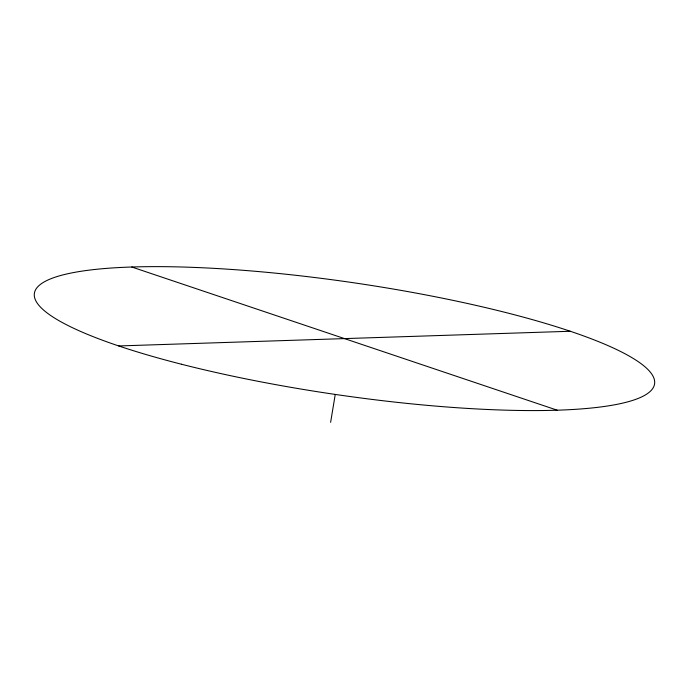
<?xml version="1.0" encoding="UTF-8"?>
<svg xmlns="http://www.w3.org/2000/svg" width="689" height="689" viewBox="0 0 689 689"><rect width="100%" height="100%" fill="white"/><g stroke="black" fill="none" stroke-linecap="round" stroke-linejoin="round"><path stroke-width="1.03" d="M330.625 422.331L335.25 394.418M118.723 345.947L570.277 331.263M131.797 267.013L557.203 410.196M181.465 364.231A313.366 56.567 8.3 0 0 654.55 384.031A313.366 56.567 8.3 0 0 197.485 267.547A313.366 56.567 8.3 0 0 181.465 364.231"/></g></svg>
